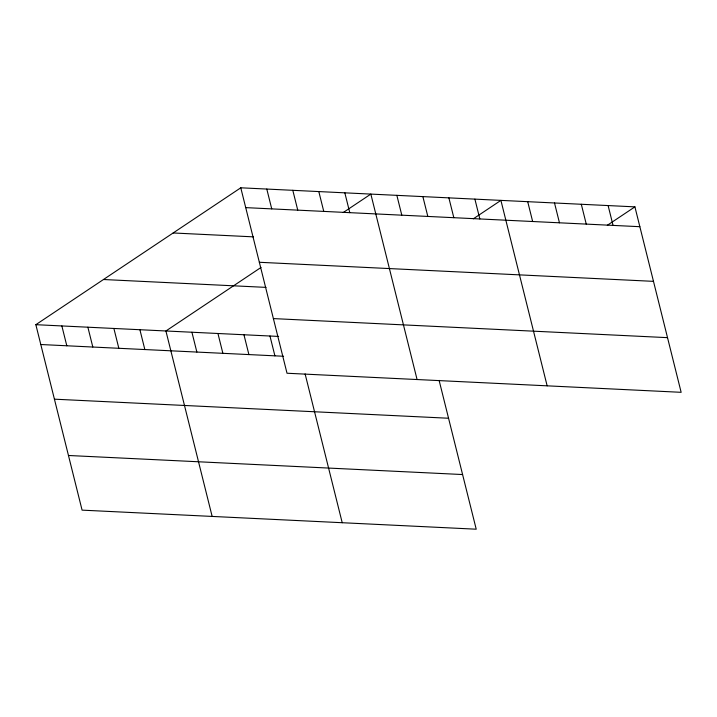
<?xml version="1.0" encoding="UTF-8"?>
<svg xmlns="http://www.w3.org/2000/svg" width="717" height="717" viewBox="0 0 717 717"><rect width="100%" height="100%" fill="white"/><g stroke="black" fill="none" stroke-linecap="round" stroke-linejoin="round"><path stroke-width="1.08" d="M439.118 380.404L476.222 529.2L82.088 510.137L35.85 324.684L240.778 187.8L634.912 206.863L681.15 392.316L287.015 373.243L240.778 187.8M261.042 267.432L165.914 330.985L212.151 516.428M343.255 212.519L370.841 194.092L417.079 379.535M473.328 218.81L500.905 200.384L547.143 385.827M607.326 225.29L634.912 206.863M245.725 207.625L639.86 226.697M173.155 232.971L253.361 236.852M259.348 262.279L653.483 281.351M103.481 279.513L266.061 287.383M273.392 318.59L667.527 337.653M35.85 324.684L278.635 336.434M40.797 344.518L283.582 356.259M54.42 399.172L448.555 418.244M68.456 455.483L462.59 474.546M608.115 205.573L613.053 225.398M581.308 204.273L586.255 224.098M554.51 202.974L559.457 222.808M527.712 201.683L532.65 221.508M474.896 199.129L479.834 218.954M448.878 197.865L453.825 217.69M422.869 196.61L427.816 216.435M396.86 195.347L401.798 215.172M344.832 192.828L349.771 212.662M318.814 191.573L323.761 211.398M292.805 190.31L297.752 210.144M266.796 189.055L271.734 208.88M305.11 373.916L342.215 522.72M269.968 336.013L274.907 355.847M243.95 334.758L248.898 354.583M217.941 333.504L222.879 353.329M191.923 332.24L196.87 352.065M139.905 329.721L144.843 349.546M113.886 328.467L118.834 348.292M87.877 327.203L92.816 347.037M61.859 325.948L66.806 345.773"/></g></svg>
